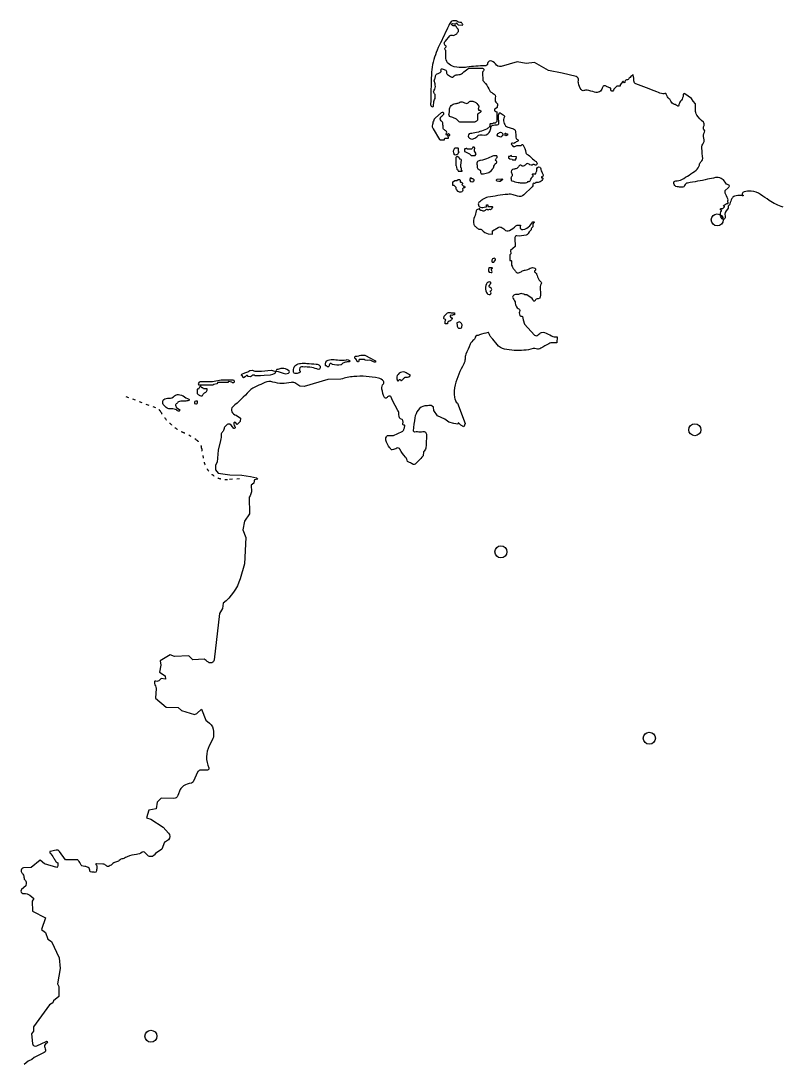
# Model space of a CAD drawing. Header units: millimetres. Extents: x 1122373 to 1129108, y 37022 to 45698.
# Drawn here: x 1122483 to 1125630, y 41380 to 45698 of the extents above; entities that cross this region are included whole.
import ezdxf

# ---------------------------------------------------------------- set-up
doc = ezdxf.new("R2010")
doc.units = ezdxf.units.MM
doc.linetypes.add('ACAD_ISO03W100', pattern=[30, 12, -18])
doc.layers.add('city', color=250, linetype='Continuous')

msp = doc.modelspace()

# ---------------------------------------------------------------- linework, layer by layer
at = {"color": 5}
msp.add_lwpolyline([(1125646.3, 44924.8, -0.065272), (1125588.5, 44953.5, 0.000749), (1125552.3, 44977.6, 0.118775), (1125513.8, 44991.8, 0.104491), (1125483.9, 44989, 0.273767), (1125476.2, 44980.5, 0.413404), (1125479.5, 44975.6, -1.155922), (1125478.2, 44972, 0.112278), (1125472.1, 44973.6, 0.076583), (1125444.8, 44970.7, 0.216533), (1125433.3, 44961.3, 0.053326), (1125425.2, 44939, -0.181339), (1125420.9, 44932.7, 0.307447), (1125418.2, 44925.6, -0.289511), (1125415.1, 44916.8, 0.28763), (1125405.1, 44888, -0.25198), (1125401.5, 44875, -0.340935), (1125396.8, 44874.3, -0.230906), (1125386.2, 44889.4, -0.178902), (1125390.4, 44910.5, 0.599366), (1125388.5, 44913.8, -0.722132), (1125386.6, 44919, -0.269445), (1125392.3, 44919.9, 0.378714), (1125398.9, 44922.3, -0.088865), (1125402.3, 44926.5, 0.636131), (1125401.5, 44929.1, -0.781547), (1125401.1, 44934.1, 0.078445), (1125410.2, 44938.9, -0.211047), (1125415.9, 44940.3, 0.686516), (1125417.6, 44943.1, -0.301237), (1125417.1, 44951.7, 0.273853), (1125417, 44960.4, -0.051072), (1125405.8, 44983.8, -0.18393), (1125406, 44994.2), (1125418.6, 45006, 0.081092), (1125422.7, 45011.4, 0.482846), (1125420.2, 45017.1, -0.205708), (1125405.3, 45028.9, 0.326331), (1125365.3, 45047.9, 0.007696), (1125332.3, 45041.1, -0.015899), (1125249.7, 45025.5, 0.277425), (1125237.5, 45015.4, -0.330021), (1125226.9, 45008.1, -0.024724), (1125206.4, 45009.9, -0.336221), (1125192.1, 45024.2, -0.195373), (1125193.9, 45031.4, -0.252806), (1125200.2, 45034.4, 0.142781), (1125226, 45040.4, 0.032168), (1125285.3, 45079, 0.187248), (1125298.5, 45100.1, -0.13211), (1125305, 45113.5, -0.01705), (1125309.2, 45118, 0.2204), (1125312.4, 45126.7, 0.00445), (1125308.4, 45169.2, -0.188713), (1125313, 45186.1, 0.246149), (1125317.1, 45211.4, -0.222775), (1125320.1, 45236.5, 0.394719), (1125318.2, 45245.7, -0.271302), (1125315.1, 45252.7, -0.077564), (1125318.2, 45264.3, 0.333452), (1125315.2, 45277.6, -0.066102), (1125288.1, 45307.6, -0.170011), (1125282.5, 45328.2, 0.043656), (1125282.1, 45354), (1125272.2, 45365.4), (1125266.5, 45375.4), (1125237.9, 45395.4, 0.650452), (1125231.5, 45391.5, -0.150952), (1125229.1, 45378.2, -0.045461), (1125217.7, 45360.2, 0.154628), (1125213.1, 45347.4, -0.615613), (1125208.1, 45345.1, 0.101684), (1125195.3, 45351.7, -0.238753), (1125180.3, 45365.5, 0.12612), (1125173.8, 45374.8, -0.151219), (1125161.4, 45394.4, 0.505325), (1125155.4, 45396.8, -0.196323), (1125147.2, 45395.4, -0.044434), (1125122.2, 45403.1, 0.01078), (1125035.2, 45436.8, -0.318243), (1125026.8, 45448.8, 0.058434), (1125024.2, 45472.9, 0.543151), (1125021.9, 45473.8, 0.065977), (1125007.7, 45459.8, -0.183719), (1124996.8, 45453.2, 0.206525), (1124990, 45448.7, 0.249226), (1124989.7, 45445.7, -1.376104), (1124983.9, 45445.2, 0.933548), (1124981.4, 45445.9), (1124969.6, 45432.7), (1124969.6, 45426.6), (1124955.8, 45426.6), (1124943.8, 45414.6), (1124942.6, 45410, -0.965952), (1124931.7, 45412.5, 0.424797), (1124925.8, 45421, -0.127135), (1124913.7, 45426.3, 0.553743), (1124895.2, 45419.5, -0.453209), (1124863.8, 45402.1, 0.045179), (1124832.3, 45410.1, 0.127255), (1124818.8, 45408.9, -0.361843), (1124808.1, 45412.8, -0.070764), (1124796.8, 45440.5, -0.13937), (1124797.1, 45450.6, 0.470178), (1124786.9, 45466.7), (1124729.6, 45481.5), (1124672.2, 45491.6), (1124614.1, 45525.2), (1124580, 45521.9), (1124542.7, 45528.5), (1124476, 45509.2, -0.355577), (1124451.9, 45519.4, 0.288375), (1124430.8, 45531.6, 0.372393), (1124419.9, 45521.4, -0.386702), (1124408.5, 45511.3, 0.043459), (1124333.9, 45505.7, -0.02704), (1124322.3, 45504.5, -0.07049), (1124281.5, 45508, -0.152881), (1124253.8, 45524.4, -0.219728), (1124246.1, 45548.9, 0.070855), (1124245.7, 45575.4, 0.166925), (1124244.1, 45578.5, -0.539748), (1124245.9, 45588.6, 0.639889), (1124246.1, 45594.9, -0.590696), (1124245.2, 45614), (1124262.3, 45635.3, -0.322337), (1124272.4, 45638.1, 0.185737), (1124281.2, 45638.2, 0.18401), (1124298.6, 45654.3, 0.300803), (1124297.4, 45663.9, -0.021648), (1124288.2, 45675.7, 0.328927), (1124283.3, 45677.3, -0.341818), (1124271.1, 45681.6, -0.660973), (1124274.7, 45686.9, 0.052453), (1124287.2, 45685.8, 0.380576), (1124289.4, 45687.8, -0.906978), (1124293.2, 45687.8, 0.266601), (1124297.2, 45682.1), (1124314.3, 45680.6, 0.770124), (1124315.7, 45684.5, -0.209895), (1124312.9, 45689.1, 0.387139), (1124310.3, 45691.2, -0.08189), (1124299.6, 45692.5, -0.105906), (1124292, 45696.6, 0.165927), (1124288, 45698.2), (1124275.6, 45698, 0.217071), (1124268.9, 45694.9, 0.065674), (1124258.5, 45678.7, -0.002646), (1124219.3, 45596.5, 0.05741), (1124191.5, 45516.8, 0.049811), (1124186.3, 45474.3, -0.002147), (1124183, 45351.1, 0.432285), (1124192.4, 45341.7, 0.327994), (1124195.4, 45344), (1124196.5, 45363.1, -0.155784), (1124199.9, 45372.1, 0.156449), (1124202.8, 45379.5, 0.057045), (1124202, 45392.1, 0.176659), (1124200, 45395.5, -0.105326), (1124196, 45400.6, -0.266739), (1124196.5, 45407, 0.055105), (1124200.4, 45414.5, 0.160336), (1124201.6, 45437.9, 0.035593), (1124200.2, 45441.9, -0.214953), (1124200.4, 45457.2, 0.082582), (1124203.8, 45469.6, -0.291786), (1124211.1, 45478.6, 0.05139), (1124217.9, 45481.7, -0.021593), (1124223, 45484.4, 0.414711), (1124226.1, 45493.4, -0.635156), (1124230.8, 45499.1, -0.054693), (1124238.9, 45496.1, 0.013519), (1124245.8, 45492.9, -0.336092), (1124248.6, 45488, 0.256777), (1124253.3, 45475.6, 0.075857), (1124270.8, 45464.9, 0.342405), (1124278, 45466.8, -0.12334), (1124285.5, 45472.9, -0.118325), (1124294.6, 45474.7, 0.182751), (1124315.4, 45481.6, 0.001304), (1124337.5, 45499.6, -0.192136), (1124345.6, 45502.2, 0.034159), (1124398.2, 45502, -0.759507), (1124402.1, 45490.9, 0.285389), (1124399.1, 45483.9), (1124399.9, 45451.2), (1124411.4, 45437.6, -0.086114), (1124428.5, 45408.1, 0.155686), (1124431.9, 45403.8, 0.037462), (1124443.3, 45397.2, -0.356978), (1124451.6, 45379.4, 0.129762), (1124451.7, 45364.4, 0.189585), (1124456.5, 45358.1, -0.333293), (1124460.7, 45347.3, 0.054556), (1124459.3, 45338.6), (1124449.9, 45331.5, 0.531863), (1124450.2, 45325.3, 0.000168), (1124458.3, 45320.4), (1124457.9, 45280.1), (1124450.5, 45274.4, -0.226513), (1124445.5, 45273.3, 0.298558), (1124441.4, 45271.8, -0.258834), (1124439.4, 45270.9, -0.001748), (1124432.2, 45271.5, 0.48032), (1124429.4, 45268.6, -0.213861), (1124426, 45257.4, -0.105835), (1124415, 45249.1, -0.067145), (1124360.2, 45232, -0.043219), (1124348.9, 45231.1, 0.607227), (1124340.7, 45215.5, 0.372485), (1124363, 45209.8, 0.074358), (1124378.5, 45220.6, -0.260885), (1124397.3, 45225.4, 0.296054), (1124426.5, 45234.9, 0.166789), (1124432.7, 45251.8, -0.330126), (1124443.7, 45266.1, -0.12534), (1124456.5, 45266.4, 0.457941), (1124466.8, 45274, 0.081516), (1124466, 45282.8, -0.147917), (1124467.4, 45314.2, -0.420789), (1124472.1, 45316.4), (1124488.3, 45305, -0.414044), (1124489.3, 45299.4, 0.090423), (1124487.2, 45294.9, 0.151294), (1124488.3, 45272.7, 0.22178), (1124503.9, 45257.1, 0.046076), (1124523, 45252.1, -0.321782), (1124535.1, 45239.9, -0.044357), (1124536.8, 45215.9, 0.258015), (1124541.6, 45206.9, 0.05664), (1124544.8, 45205.3, -0.658484), (1124545.2, 45199.4, 0.044453), (1124532.9, 45191.9, -0.283116), (1124522.7, 45191, 0.838426), (1124518.8, 45185.8, -0.0404), (1124524.6, 45178.6, 0.419591), (1124532.1, 45177.3, -0.177136), (1124545, 45180.7, 0.059401), (1124558.5, 45181.1, 0.281025), (1124562.3, 45184.3, -0.613732), (1124565.7, 45184.8, -0.128513), (1124578.3, 45151.2, 0.256872), (1124582.7, 45144.8, -0.087318), (1124602.2, 45130.3, 0.057878), (1124620.9, 45114.8, -0.381468), (1124624, 45103, -0.509524), (1124615.4, 45101.6, 0.365998), (1124609.2, 45102.1, -0.370406), (1124591.7, 45103.6, 0.47323), (1124577.8, 45102.4, -0.186258), (1124568, 45095.7, -0.253469), (1124560, 45097.8, 0.499), (1124549.8, 45096.1, -0.146453), (1124540.5, 45086.4, -0.114099), (1124527.9, 45082.8, 0.531793), (1124518.8, 45067.5, -0.024896), (1124521.4, 45061.2, -0.3369), (1124518, 45050.3, 0.271464), (1124516.6, 45047.2, -0.019902), (1124517.1, 45038.5, 0.323469), (1124520.1, 45034.5, 0.025734), (1124546.8, 45027.9, 0.04777), (1124563.2, 45026.2, 0.035383), (1124582.3, 45027.5, 0.28688), (1124586.6, 45031.1, -0.434415), (1124589.6, 45032.5, 0.462881), (1124598, 45036.9, -0.162393), (1124608.4, 45054.2, 0.539439), (1124607.9, 45058.5, -0.898404), (1124610, 45064.3, 0.074671), (1124618.3, 45063.5, 0.417421), (1124620, 45065.5, -0.198916), (1124623.5, 45075.8, 0.249213), (1124624.6, 45080.8, -0.602423), (1124636.4, 45091.7, -0.250316), (1124639.2, 45088.8, -0.006722), (1124641, 45081.1, 0.044075), (1124644.1, 45071.4, 0.0567), (1124647.5, 45065.4, -0.244575), (1124649.2, 45053.7, -0.344818), (1124645.5, 45051.3, 1.282515), (1124646.3, 45046.4, -0.673237), (1124649.4, 45043.3, -0.170115), (1124638.2, 45030.9, -0.152661), (1124621.4, 45027.5, 0.331146), (1124617.9, 45025.5, -0.41981), (1124614.2, 45024, 0.640464), (1124607.4, 45018, -0.30374), (1124605, 45010.3), (1124570.2, 44976.3, -0.296661), (1124544.2, 44971.1, 0.035957), (1124525.3, 44977.1, 0.086638), (1124503.1, 44978.5, 0.01761), (1124421.1, 44966.6, 0.11739), (1124399.2, 44957, 0.003825), (1124383.8, 44945.2, 0.256739), (1124381.2, 44939.2), (1124382.7, 44929.7), (1124386.6, 44927.4, 0.21012), (1124404.8, 44925.4), (1124414.8, 44927.4), (1124415.4, 44934.9), (1124421, 44934.9), (1124421, 44928.8), (1124437, 44928.8, -0.564808), (1124439.8, 44924.1, -0.030685), (1124435.7, 44917.4, -0.389575), (1124427.5, 44915.6, 0.412474), (1124424, 44914.6, -0.453196), (1124420.7, 44914, 0.433478), (1124409.7, 44912.3, -0.40404), (1124398, 44909.8, 0.129416), (1124391.1, 44912, -0.438705), (1124387.7, 44916, 0.588072), (1124384.6, 44918.3), (1124375.7, 44914.3, 0.254122), (1124372.3, 44909.8, -0.066546), (1124365.3, 44885.5, 0.172769), (1124363, 44854, 0.167754), (1124369.3, 44844.9, -0.037721), (1124380.7, 44835.1, 0.299654), (1124384.9, 44834.2, -0.331183), (1124396.1, 44831.2, 0.175028), (1124422.4, 44814.9), (1124439.9, 44813.9), (1124439.9, 44827.8), (1124463.5, 44841.5, -0.239463), (1124476, 44842.1, -0.097464), (1124489.5, 44832.7, 0.331227), (1124510.5, 44829.2, 0.06842), (1124537.2, 44847.8, -0.243697), (1124549.3, 44851.2, 0.067825), (1124556.1, 44850.7), (1124554.9, 44843.6, 0.516925), (1124566.4, 44832.2, 0.180188), (1124594.6, 44848.6), (1124608, 44864.3, -1.120478), (1124611.9, 44860.1, 0.041155), (1124609.2, 44857.7, 0.200925), (1124607.9, 44854.4), (1124607.6, 44843.3), (1124601.5, 44838.2, 0.272619), (1124600, 44833.7, -0.147277), (1124599.5, 44829.4), (1124591.9, 44823.3), (1124588.7, 44816.8, -0.206531), (1124580.1, 44809.6, -0.101907), (1124541.4, 44806.3, 0.40913), (1124532.8, 44799.6), (1124532.3, 44782.9, 0.236086), (1124533.8, 44779.6), (1124534.1, 44762.3), (1124514.2, 44745.6), (1124515.5, 44731.5), (1124511.3, 44727.9), (1124511.3, 44705.6, 0.581088), (1124514, 44704.1, -0.273958), (1124518.1, 44704.1, -0.3275), (1124519.3, 44701.3, 0.159959), (1124521.1, 44680.4, 0.074053), (1124528.6, 44668.2, -0.027867), (1124537.1, 44656.9, 0.321113), (1124547.7, 44652.9, 0.089393), (1124561.9, 44659.6, -0.133424), (1124576.1, 44664.8, 0.131868), (1124596.5, 44672.2, -0.315532), (1124616.3, 44672.2, -0.317036), (1124618.8, 44665.3, -0.250356), (1124616.7, 44663.2, 0.643276), (1124616, 44656.1, -0.181269), (1124623.2, 44647.1, 0.043116), (1124632.4, 44625.6, 0.110094), (1124639.9, 44617, -0.448466), (1124640.9, 44605.1, 0.205663), (1124638, 44596.9), (1124639.3, 44560), (1124635.8, 44547.9), (1124629.5, 44545.1), (1124625.3, 44545.4, 0.342695), (1124619, 44541.3, -0.0976), (1124616.1, 44536.2, -0.678585), (1124608.9, 44538.8, 0.220123), (1124605.3, 44546), (1124583.2, 44561.2), (1124574.5, 44561.7), (1124570.1, 44564.8), (1124563.7, 44566.5, 0.162555), (1124555, 44566, -0.104502), (1124539.3, 44563.2, 0.226028), (1124525.7, 44557.2, 0.373745), (1124525.7, 44546.7, -0.144882), (1124534.7, 44527, 0.139291), (1124542.9, 44508.4, 0.124905), (1124549.7, 44503.4, -0.399401), (1124552.8, 44496.6, 0.171819), (1124553.1, 44476.6, 0.376553), (1124558.3, 44473.7, -0.200315), (1124564.2, 44472.7), (1124567.9, 44458.5), (1124572.6, 44440.6), (1124614.4, 44395, 0.46005), (1124629.3, 44395.5, -0.143456), (1124643.8, 44405.7, -0.175133), (1124655.7, 44405.4, -0.032525), (1124685.1, 44391.9, 0.14963), (1124708.2, 44387.2), (1124706.6, 44362.8), (1124691.2, 44363.1, 0.117119), (1124673.3, 44359.1, 0.039542), (1124641.1, 44340.3, -0.251919), (1124621.2, 44338, 0.16168), (1124609, 44338.7, -0.043864), (1124570.2, 44331.8, -0.075982), (1124489.7, 44337.1, -0.172895), (1124459.2, 44356.2, 0.014729), (1124435, 44384.9, -0.041609), (1124430.7, 44390.7, -0.081723), (1124425.2, 44403.6, 0.412949), (1124421.7, 44405.8, 0.02573), (1124385.9, 44395.4, -0.064293), (1124374.5, 44393, 0.390563), (1124368.7, 44386.7, -0.234649), (1124363.2, 44375.9, 0.122146), (1124347.6, 44356.7, 0.016984), (1124329.9, 44315.3, 0.090514), (1124326.1, 44295.7, -0.126319), (1124320.6, 44275.1, 0.059633), (1124284.8, 44189.2, 0.109986), (1124281.9, 44136.8, 0.152432), (1124294.4, 44112), (1124327.3, 44028.2), (1124320.4, 44014.4), (1124309, 44022), (1124300.6, 44030.3), (1124297.2, 44031.7), (1124295.6, 44025.7), (1124280, 44028.4), (1124258.6, 44034.2), (1124241.8, 44046.3), (1124211.6, 44060.4), (1124196, 44082.2), (1124194.9, 44095.4), (1124189, 44100.4, 0.19835), (1124181.4, 44102.8, 0.002251), (1124159.8, 44100.9, 0.219335), (1124130.9, 44084.2, 0.116165), (1124118, 44052.2, 0.01421), (1124111.3, 43998.5, 0.547218), (1124117, 43994, -0.128291), (1124129.3, 43995, 0.08737), (1124150.6, 43995, -0.473512), (1124166.4, 43981.4, -0.019306), (1124162.9, 43926, -0.229417), (1124153.4, 43910.5), (1124152.8, 43893.9), (1124146.1, 43888.3), (1124142.9, 43882.6), (1124122.2, 43861.8, -0.374502), (1124107.2, 43860.7, 0.090754), (1124092.3, 43868.2, -0.300256), (1124085.9, 43875.7, 0.166159), (1124079.3, 43889.3, -0.077788), (1124056.1, 43921.4, 0.406982), (1124043.1, 43925.8, -0.048079), (1124024.3, 43919, -0.34343), (1124017.9, 43921.8, 0.06187), (1124014.3, 43926.7, -0.142308), (1123997.8, 43959.7, -0.218508), (1124002, 43976.4, -0.248363), (1124007.6, 43978.8, 0.042607), (1124028.6, 43978.9), (1124064.9, 43995.4, 0.231494), (1124072.5, 44004.5, -0.041124), (1124076.6, 44017, 0.568244), (1124073.6, 44021.2, -0.487637), (1124068.3, 44026.8, 0.074064), (1124068.3, 44040.4, 0.283084), (1124064.5, 44044.9, -0.349017), (1124051.7, 44064.4, 0.160798), (1124047.7, 44081.8), (1124025.2, 44123), (1124019.4, 44137.6, 0.422945), (1124010.2, 44141.4, 0.098416), (1124000.3, 44134.6, -0.528452), (1123991.8, 44136.1, -0.062722), (1123981, 44171.2, -0.230334), (1123987.2, 44192.8, 0.365932), (1123987.5, 44203.4, 0.173172), (1123966.6, 44216.4, 0.07591), (1123864.4, 44222.8, 0.052055), (1123810.9, 44212.3), (1123757, 44210.9), (1123658.5, 44182.3), (1123641, 44182.6), (1123619.2, 44196.3, 0.206981), (1123604.6, 44198.5, -0.140946), (1123528.6, 44200.4, 0.189653), (1123495.3, 44198, -0.016348), (1123462.6, 44183.7, 0.109251), (1123430.7, 44162, -0.031139), (1123362.2, 44097.9, 0.356235), (1123358.1, 44077.2, 0.212675), (1123376.7, 44062.7), (1123394, 44050.8), (1123393.5, 44036.6), (1123379.8, 44024.5), (1123373.5, 44032, 0.593543), (1123367.1, 44030.7, 0.217087), (1123368.5, 44019.7, -0.065112), (1123371.5, 44012.9, -0.565143), (1123366.3, 44007.2), (1123354.9, 44021.6, 0.241963), (1123344.8, 44026.2, 0.156388), (1123339.2, 44024, 0.057075), (1123328, 44012.9, 0.163321), (1123326.3, 44008.2, -0.119563), (1123323.9, 43999.3, -0.085615), (1123314.9, 43988, 0.274497), (1123313.5, 43983.5, -0.171501), (1123310.7, 43957.9), (1123301.2, 43917.7), (1123296.8, 43867.9), (1123290.4, 43854.9), (1123290.4, 43836.4), (1123301.7, 43823), (1123349.7, 43815.5), (1123400.1, 43814.4), (1123436.4, 43808), (1123460.6, 43803), (1123466.7, 43797.9), (1123453, 43794.2), (1123450.7, 43790.9), (1123449.6, 43781.2), (1123438.5, 43771.9), (1123439.9, 43745.5), (1123434.9, 43728.2), (1123430.4, 43722.9), (1123431.9, 43654), (1123410.2, 43623.1), (1123403.9, 43587.6), (1123415.8, 43555), (1123410.9, 43445.7), (1123392.6, 43384.7, -0.159557), (1123322.2, 43283.5), (1123319, 43261.2), (1123306.9, 43240.1), (1123284.8, 43048.2, -0.595208), (1123260.8, 43038.5, 0.044771), (1123242.8, 43050.8), (1123196.7, 43048.3), (1123180.1, 43064.8), (1123120.1, 43062.2), (1123102, 43068.3), (1123060.7, 43044.4), (1123063.6, 43026.6), (1123058.5, 42997.5), (1123081.6, 42981.4), (1123082.7, 42968.2), (1123064.8, 42971.3), (1123058.3, 42963.6, -0.325763), (1123042.6, 42959.7, 0.561503), (1123037.3, 42955.8, 0.094222), (1123043.1, 42935.2, -0.170873), (1123043.8, 42930), (1123041.8, 42889.2), (1123086, 42852.1), (1123135, 42850.1), (1123149.7, 42837.6), (1123202.7, 42821.1), (1123213.4, 42825), (1123231.8, 42843.3), (1123250.9, 42798.2), (1123265.9, 42785.6, -0.218841), (1123282.3, 42750.9), (1123282.3, 42731.7, -0.153557), (1123278.1, 42718.3), (1123264.7, 42691.8, 0.228431), (1123262.8, 42600.5, -0.525861), (1123257.1, 42590.9), (1123229.4, 42590.6, 0.233166), (1123217.7, 42584.7), (1123197.9, 42542.6, -0.253262), (1123190.4, 42537.1, 0.105512), (1123158.1, 42525.3, 0.14053), (1123144.3, 42509.9), (1123134.8, 42485.2, -0.321897), (1123117.3, 42473.6), (1123065.6, 42474.3), (1123048.7, 42457.3), (1123043.8, 42430.4), (1123013.7, 42425.1), (1123004.8, 42393), (1123022.1, 42386.8), (1123073, 42354), (1123095, 42329.8, -0.379783), (1123095.3, 42302.3, -0.148524), (1123078.4, 42291.6), (1123067.7, 42263.3), (1123042, 42245.3), (1123035.3, 42237.9, -0.471393), (1123007.1, 42239.3, 0.081072), (1122995.6, 42250.3, 0.32171), (1122986.3, 42250.1, -0.140346), (1122962.1, 42241, 0.085553), (1122924.4, 42231.3, 0.021309), (1122910, 42224, -0.168955), (1122901.3, 42222.5, 0.288559), (1122894.2, 42219.5, -0.218088), (1122879.1, 42210.5, 0.17839), (1122865.1, 42203.6, -0.100264), (1122849.3, 42192.6, -0.301431), (1122837.3, 42194.7, 0.178026), (1122823, 42200.9), (1122796.5, 42202.9, 0.633186), (1122794.5, 42199.2, -0.177627), (1122798.2, 42185.5, -0.037943), (1122795.6, 42170, -0.37068), (1122791.2, 42166.9, 0.001849), (1122772.3, 42168.5, -0.409634), (1122769.5, 42171.8, 0.257602), (1122762.6, 42186.5, 0.156152), (1122748.2, 42191.3, -0.095825), (1122736, 42193.8, -0.198885), (1122732.6, 42197.2, 0.07479), (1122721, 42216.5, 0.251034), (1122715.5, 42218.7), (1122667.4, 42219.5), (1122643.7, 42253.3, 0.298002), (1122628.7, 42259.3, 0.019747), (1122605, 42253.6, 0.566906), (1122603.5, 42248, -0.067604), (1122618.8, 42227.1, 0.004508), (1122626.4, 42213.5, 0.173554), (1122633, 42207.9, -0.313963), (1122636.7, 42202.4, -0.134274), (1122632.3, 42186.9), (1122580.4, 42201.8), (1122562.5, 42216.9), (1122526.1, 42186.4), (1122494, 42185.3, 0.533564), (1122484.6, 42170.2, 0.054187), (1122490.8, 42159.5, -0.174393), (1122495.9, 42142.7, 0.238298), (1122499, 42135.9, -0.245343), (1122504.8, 42122.2), (1122503.4, 42111), (1122486, 42096.4, 0.473731), (1122486.2, 42081.6, 0.193777), (1122495, 42078.9, -0.187315), (1122520.6, 42071.6), (1122536, 42058.8), (1122529.8, 42048), (1122530.5, 42006.2), (1122585.5, 41977.6), (1122568, 41929.7), (1122584.4, 41916.8), (1122594.4, 41889.4), (1122610.3, 41880.1), (1122641.6, 41813), (1122646.5, 41768.1), (1122634.7, 41704.6), (1122641, 41693.6), (1122641, 41652.4), (1122618.7, 41633.5), (1122615, 41625.4), (1122601.1, 41617.4), (1122535, 41526.2), (1122535, 41507.9), (1122527.1, 41496.6), (1122531.1, 41456.5, 0.552413), (1122548.8, 41447.8), (1122587.4, 41465.8, -1.054484), (1122590.3, 41458.7, 0.326299), (1122580.7, 41445, 0.15355), (1122583.9, 41435.5, -0.477632), (1122579.8, 41420.3), (1122538.1, 41398.9), (1122527.9, 41390.8), (1122513.3, 41384), (1122496.2, 41369.7)], format="xyb", dxfattribs=at)
for points in [[(1124301.7, 45279.5), (1124296.5, 45285.2, 0.112226), (1124285.1, 45293.2, 0.018231), (1124266.1, 45300.1, -0.412527), (1124259.6, 45312.6, 0.085147), (1124261.7, 45327.5, -0.188479), (1124268.5, 45346.8, -0.21552), (1124286.6, 45355.2, 0.126846), (1124299.9, 45358.8, -0.216431), (1124318.9, 45360.5, -0.005318), (1124329.9, 45356.5, 0.34797), (1124340.6, 45359.9, -0.230366), (1124350.6, 45365.7, -0.146769), (1124365.3, 45362.5, -0.139177), (1124383, 45344.7, -0.283071), (1124382.8, 45340.3, 0.16706), (1124381.1, 45333.9, 0.046106), (1124382, 45328.5, 0.446315), (1124384.1, 45327.4, -0.392779), (1124391.1, 45324.6, -0.3668), (1124389.2, 45317.9, -0.044636), (1124380.6, 45313.1, 0.289131), (1124377.4, 45308.4, 0.028083), (1124378, 45291, -0.261511), (1124374.1, 45282.4, -0.03973), (1124368.8, 45279.1, -0.132665), (1124363.3, 45277.9), (1124306.7, 45278, -0.138413), (1124301.7, 45279.5, -9.803706)], [(1124226.9, 45316.5), (1124203.6, 45295.8, 0.125542), (1124194.6, 45282.6, 0.066702), (1124190.3, 45262.5, 0.198759), (1124194.4, 45249.8), (1124220.5, 45206.2, 0.324598), (1124225.4, 45204.1, -0.107475), (1124238.8, 45204.2, 0.518533), (1124241.1, 45206.3, -0.295246), (1124243.3, 45211, -0.232523), (1124250.1, 45211.7, 0.17865), (1124256.3, 45211.7, 0.543148), (1124256.9, 45214.6, -0.356989), (1124256.3, 45220.9, -0.328817), (1124260.6, 45222.4, 0.788143), (1124262.5, 45225.7, 0.088137), (1124257.2, 45229.3, 0.552389), (1124253.9, 45227, -0.879673), (1124248.3, 45226.1, -0.234516), (1124249.5, 45232.8, 0.380808), (1124248.9, 45239.9, 0.056798), (1124238.6, 45247.6, -0.260067), (1124235.9, 45252.1, 0.019081), (1124235.5, 45258.6, 0.004851), (1124233.5, 45275.6, 0.204666), (1124231.1, 45279.7, -0.11725), (1124224.7, 45287.4, -0.398632), (1124229.5, 45303.4, 0.127331), (1124238, 45311.6, 0.504408), (1124235.5, 45317.7, 0.196762), (1124226.9, 45316.5, 1.218514)], [(1124439.9, 45137.2), (1124422.4, 45128.8, -0.075513), (1124390.7, 45119.1, 0.109718), (1124378, 45114.2, 0.271168), (1124375.2, 45108.5, -0.002603), (1124376.3, 45090.6, 0.215055), (1124379.4, 45084.9, 0.016335), (1124388.4, 45078.3, -0.351801), (1124390.4, 45071.6, 0.551201), (1124396.3, 45063.5, 0.054779), (1124419, 45067.5, 0.1718), (1124439.8, 45082.6, 0.081245), (1124446.2, 45096, -0.175114), (1124456, 45109.5, 0.650908), (1124454.6, 45117.3, -0.629333), (1124453.2, 45124, 0.166923), (1124459.8, 45134, 0.383062), (1124457.9, 45137.7, 0.126942), (1124449, 45138.7, 0.009308), (1124439.9, 45137.2, 0.992388)], [(1124308.6, 44988.3), (1124303, 44987.7), (1124297.7, 44990.8), (1124291, 44998.8, -0.217853), (1124289.4, 45004.6, 0.355692), (1124286.5, 45009.5), (1124280.6, 45014.8), (1124275.2, 45015.3), (1124275.4, 45030.2), (1124278.7, 45031.9), (1124283.6, 45036), (1124291.5, 45036.7), (1124297.7, 45040.2), (1124303.6, 45039.7), (1124306, 45037.7), (1124306, 45034.7), (1124306, 45030.4), (1124307.9, 45028.5), (1124311.7, 45028.5), (1124315.4, 45025.4), (1124315.4, 45022.6), (1124313.3, 45018.8), (1124316.6, 45014.8), (1124319.6, 45012.3), (1124323.2, 45012.3), (1124325.6, 45009.9), (1124325.1, 45006.9), (1124323.4, 45005.7), (1124319.7, 45005.7), (1124317.6, 45003), (1124315.8, 45001), (1124316.6, 44996.4), (1124315.9, 44991.9), (1124313, 44989.3), (1124308.6, 44988.3)], [(1124429.6, 44615.5), (1124425, 44615.1, 0.250885), (1124414.6, 44608, 0.201308), (1124412, 44578.5, 0.144441), (1124421.1, 44565, 0.293077), (1124430.6, 44563.9, 0.116212), (1124433.8, 44566.5, 0.38848), (1124433.2, 44573, -0.198133), (1124431.4, 44576.9, -0.348126), (1124432.8, 44578.7, 0.681106), (1124433.9, 44589.9, -0.064768), (1124427.5, 44594.3, -0.507537), (1124428.3, 44602.4, 0.288229), (1124429.9, 44605.5, -0.334593), (1124431.5, 44607.9, 0.446772), (1124433.4, 44612.9, 0.2477), (1124429.6, 44615.5, 0.954918)], [(1124239.4, 44472.8), (1124249.9, 44484.6, -0.305351), (1124264.9, 44488.5, 0.135385), (1124280.4, 44487.4, -0.535097), (1124282.6, 44485.1, 0.098951), (1124282.6, 44480.2, -0.653164), (1124280.4, 44478.6, 0.331294), (1124274.3, 44478, -0.286903), (1124267.9, 44476.9, 0.434985), (1124264.9, 44475.5, 0.301344), (1124266.8, 44468.4, 0.164548), (1124271.6, 44466.5, -0.429352), (1124272.5, 44465.4, -0.063301), (1124271.3, 44460.5, -0.123131), (1124268.8, 44456.8, -0.1342), (1124257.5, 44451.4, 0.476459), (1124254.2, 44445.3, -0.546243), (1124252, 44442.2, 0.052483), (1124245.1, 44441.7, -0.633721), (1124243.2, 44444.5), (1124244.2, 44454.1), (1124246.1, 44456.5), (1124244.7, 44459.5), (1124241.5, 44461), (1124238.2, 44463.3), (1124239.4, 44472.8)], [(1124301.8, 44449.8), (1124293.1, 44446, 0.470148), (1124291.9, 44441.7, -0.219477), (1124292.8, 44437.1, 0.265684), (1124295, 44428.6, -0.085358), (1124297.5, 44425.1, 0.356753), (1124301.4, 44423.2, -0.076757), (1124307.5, 44423.7, 0.401779), (1124312.6, 44428, -0.076757), (1124314.5, 44434.9, 0.215872), (1124314.4, 44437.8, 0.112061), (1124306.8, 44447.6, 0.139707), (1124301.8, 44449.8, 2.035123)], [(1123614.7, 44241), (1123614.5, 44251.9, -0.243378), (1123623.8, 44270.6, -0.145933), (1123643.8, 44277.8, -0.030185), (1123670.2, 44277.6, -0.005798), (1123708.3, 44274.6, -0.130196), (1123722.8, 44269.3, -0.320293), (1123725.2, 44262.6, 0.022771), (1123723.6, 44256.1, -0.407506), (1123718.3, 44252.4, -0.049412), (1123710.7, 44254.4, 0.057814), (1123682.5, 44261.5, 0.040207), (1123658.2, 44262.6, -0.04042), (1123648.1, 44263.2, 0.339173), (1123640.4, 44258.7, 0.109773), (1123638.7, 44249.2, 0.282431), (1123640.2, 44246.9, -0.527399), (1123641.2, 44241.5, -0.098589), (1123633.8, 44236.7, -0.094376), (1123625.3, 44235, -0.134299), (1123617.2, 44237.1, -0.237067), (1123614.7, 44241, -3.021281)], [(1123747.5, 44269.3), (1123747.6, 44278.9, -0.159), (1123749, 44283.1, -0.23598), (1123769.9, 44293.7, -0.039008), (1123796.2, 44291.8, 0.088936), (1123833.5, 44292.8, -0.232132), (1123846.9, 44289.4, -0.57243), (1123846, 44284.2, -0.107869), (1123840.3, 44283.4, 0.090824), (1123826.2, 44281.9, 0.173897), (1123813.4, 44272.6, -0.219597), (1123810.7, 44271, -0.087186), (1123776.4, 44273.2, -0.136527), (1123772.4, 44275.4, 0.573795), (1123763, 44272.9, 0.046337), (1123762, 44267.4, -0.270813), (1123759.3, 44263.6, -0.253837), (1123755, 44263.8, -0.11148), (1123752.3, 44266.5, 0.363949), (1123749.8, 44267.4, -0.501438), (1123747.5, 44269.3, -1)], [(1123593.6, 44248.4), (1123587.2, 44252.2, 0.19513), (1123561.3, 44256, 0.011124), (1123545.3, 44251.7, 0.767142), (1123545.4, 44244.7, -0.005107), (1123563.5, 44240.1, -0.044339), (1123571.4, 44237.2, 0.222405), (1123594, 44237.2, 0.660346), (1123593.6, 44248.4, 1.216725)], [(1124086.2, 44235.1, 0.518532), (1124045, 44226.8, 0.175427), (1124043.8, 44209.1, 0.198577), (1124047.1, 44205, 0.403846), (1124050.8, 44206, 0.027921), (1124052.3, 44208.8, -0.641738), (1124057.9, 44208.8, 0.524785), (1124064.4, 44207.6, 0.01325), (1124072.9, 44216.7, -0.249917), (1124084, 44220.8, 0.200826), (1124097.4, 44224.4, 0.604301), (1124096.3, 44230.5, -0.047634), (1124086.2, 44235.1, 3.286366)], [(1123213.8, 44168.8), (1123214.3, 44154.5, 0.211619), (1123216, 44151, 0.055564), (1123226, 44144.3, 0.16738), (1123234.8, 44143, 0.184225), (1123236.4, 44143.9, 0.067499), (1123239.5, 44149.3, -0.184179), (1123244.8, 44155, 0.122582), (1123255.2, 44163.7, 0.23147), (1123256.4, 44170.6, 0.271191), (1123254.7, 44172.3), (1123243.8, 44171.6, -0.307601), (1123238.8, 44174.6, 0.280199), (1123235.3, 44176.9, -0.314685), (1123231.3, 44179.9, 0.470459), (1123226.8, 44181.7, 0.18218), (1123224, 44178.4, -0.042902), (1123221.4, 44172.9, -0.300262), (1123217.3, 44170.9, 0.50215), (1123213.8, 44168.8, 0.832398)], [(1123072.1, 44115.2), (1123072.1, 44120.7, -0.238308), (1123075.8, 44127.9, -0.188807), (1123096.2, 44133.4, 0.243935), (1123120.9, 44142.9, -0.269211), (1123136.7, 44148.1, 0.019672), (1123149.2, 44146, -0.141172), (1123155.9, 44143.1, 0.079726), (1123180.1, 44129, -0.710623), (1123179.9, 44123.7, -0.077533), (1123164, 44121.4, 0.049889), (1123140.6, 44119.3, 0.150845), (1123134.6, 44116.1, 0.011238), (1123125.8, 44106.9, 0.224745), (1123125.1, 44104.5, 0.036893), (1123126.8, 44097, 0.206453), (1123129.7, 44093.6), (1123140.5, 44086.4, -0.413327), (1123141.4, 44082, 0.030466), (1123139.9, 44079.4, -0.385179), (1123139, 44079, 0.050417), (1123137.5, 44079.4, 0), (1123132.2, 44080.3, -0.371623), (1123131.4, 44081.2, 0.292122), (1123129.2, 44084.7, 0.129727), (1123108.8, 44088.6, -0.052061), (1123096.4, 44089.1, -0.102779), (1123090, 44091.4, -0.118384), (1123073.8, 44107.5, -0.171724), (1123072.1, 44115.2, -1.498167)]]:
    msp.add_lwpolyline(points, format="xyb", close=True, dxfattribs=at)
for points in [[(1124480.2, 45220.9), (1124477.8, 45218.1), (1124474.7, 45216.3), (1124470.2, 45216.6), (1124466.1, 45218.2), (1124462.5, 45219.2), (1124462.5, 45219.2), (1124460.1, 45224), (1124460.7, 45227.5), (1124462.4, 45231.1), (1124466.4, 45231.8), (1124469.3, 45234.4), (1124473.2, 45236.2), (1124478.8, 45235.5), (1124479.9, 45232.4), (1124482.5, 45229.3), (1124483.5, 45225.7), (1124480.2, 45220.9)], [(1124492.2, 45222.9), (1124492.4, 45227.2), (1124492, 45231.8), (1124492, 45231.8), (1124495.3, 45232.2), (1124496.7, 45229.3), (1124499, 45229.3), (1124502.6, 45229), (1124502.3, 45224.7), (1124495.2, 45221.6), (1124492.2, 45222.9)], [(1124293.9, 45142.5), (1124289.6, 45141.8), (1124284.8, 45141.4), (1124281.5, 45144.1), (1124281.3, 45148.8), (1124279.2, 45149.7), (1124277.6, 45157.7), (1124279, 45163), (1124281.2, 45163), (1124282.1, 45168.1), (1124285.8, 45171.9), (1124292.4, 45171.3), (1124295.5, 45171.5), (1124297.7, 45169.9), (1124297, 45162.6), (1124297, 45156.8), (1124299.1, 45156.4), (1124301.2, 45153.5), (1124299.6, 45151.6), (1124296.9, 45150.9), (1124296.5, 45146.1), (1124295.4, 45143.7), (1124293.9, 45142.5)], [(1124356.1, 45168.1), (1124353.1, 45166), (1124345.6, 45165.9), (1124338.6, 45165.9), (1124336.4, 45166.5), (1124334.2, 45169.1), (1124330.6, 45169.1), (1124329.2, 45167.7), (1124325.4, 45167.5), (1124324.4, 45165.3), (1124323.9, 45160.3), (1124324, 45156.8), (1124327.5, 45154.3), (1124345.2, 45146.9), (1124349, 45142.4), (1124351.4, 45139.8), (1124358.9, 45139.2), (1124368.7, 45140), (1124371.6, 45146.1), (1124371.3, 45149.6), (1124368.5, 45153), (1124365, 45157.1), (1124365.7, 45163.3), (1124366.1, 45170.4), (1124364.2, 45174.2), (1124359, 45174.2), (1124356.5, 45171.4), (1124356.1, 45168.1)], [(1124288.5, 45131.4), (1124288.5, 45098.7), (1124289.7, 45097.3), (1124291.2, 45091.8), (1124292, 45082.5), (1124295.5, 45080.9), (1124297.6, 45075.3), (1124313.6, 45075.3), (1124314.8, 45076.7), (1124311.9, 45078.4), (1124311.9, 45087.7), (1124308.6, 45089.6), (1124308.6, 45099.4), (1124310.9, 45120.3), (1124309.6, 45123.1), (1124306.2, 45124.3), (1124303.6, 45128.3), (1124301.2, 45128.3), (1124300.4, 45132.9), (1124296.2, 45134), (1124290.8, 45134.5), (1124288.5, 45131.4)], [(1124538.9, 45134.8), (1124520.7, 45135.6), (1124517.7, 45139.1), (1124514.1, 45138.5), (1124513, 45135.6), (1124506.7, 45135), (1124505.8, 45129.8), (1124512.5, 45125.2), (1124521, 45124.5), (1124522.4, 45122.1), (1124537, 45122.1), (1124537, 45126.8), (1124539.8, 45129.1), (1124538.2, 45135.1)], [(1124347.1, 45044.6), (1124346.3, 45040.5), (1124346.3, 45036.6), (1124348.4, 45032.3), (1124355.7, 45031), (1124360.9, 45031.9), (1124361.4, 45034.6), (1124365.1, 45036), (1124364.6, 45038.2), (1124362, 45039.7), (1124360.9, 45042.2), (1124358.1, 45042.5), (1124354.5, 45042.7), (1124354.3, 45044.8), (1124352.1, 45046.4), (1124347.1, 45044.6)], [(1124457.9, 45033.8), (1124457.1, 45036.8), (1124458.3, 45041.3), (1124479.4, 45043.2), (1124482.2, 45042.2), (1124482, 45039.8), (1124478.6, 45038.8), (1124478.1, 45036.5), (1124474.6, 45035.9), (1124471.2, 45032.5), (1124466, 45032), (1124457.9, 45033.8)], [(1124447.9, 44713.6), (1124440.6, 44711.1), (1124437.2, 44705.8), (1124437.4, 44700.1), (1124438.5, 44697.7), (1124446, 44697.4), (1124449.4, 44702.5), (1124452.3, 44706.5), (1124452.5, 44709.4), (1124447.9, 44713.6), (1124447.9, 44713.6)], [(1124424.6, 44673.5), (1124423.5, 44667.1), (1124423.5, 44659.6), (1124426.9, 44655.6), (1124434.5, 44654.2), (1124437.1, 44654.6), (1124438.6, 44659.3), (1124435.4, 44663.8), (1124435.9, 44669.2), (1124441.1, 44672.9), (1124437, 44674.3), (1124431.7, 44673.4), (1124424.6, 44673.5)], [(1123878.5, 44285.9), (1123876, 44291.9), (1123872.6, 44296), (1123869.6, 44298), (1123869.2, 44299.7), (1123868.7, 44305), (1123870, 44307.3), (1123875, 44307.7), (1123878.8, 44307.4), (1123884.8, 44308.4), (1123888.3, 44310.5), (1123894, 44311), (1123901.1, 44311), (1123907.3, 44311.6), (1123910.2, 44311.1), (1123916.2, 44308.9), (1123928, 44302.1), (1123954, 44288.2), (1123954, 44288.2), (1123954, 44282.7), (1123949.8, 44282.3), (1123945.7, 44283.4), (1123940.8, 44287.3), (1123934.6, 44290), (1123928.1, 44290.5), (1123919.3, 44290.2), (1123911, 44290.6), (1123906.8, 44293.3), (1123901.1, 44294), (1123891.7, 44294.4), (1123886.7, 44294.1), (1123885.3, 44291.4), (1123885.2, 44288), (1123884.3, 44284.1), (1123880.7, 44283.8), (1123878.5, 44285.9)], [(1123400.3, 44233), (1123412.3, 44237.8), (1123425.1, 44242.4), (1123432.5, 44248.6), (1123443.3, 44248.8), (1123454, 44245.9), (1123481, 44245.9), (1123522.2, 44249.6), (1123536.3, 44245.8), (1123540.1, 44241.3), (1123536.8, 44235.7), (1123527.7, 44231.4), (1123517.4, 44229.1), (1123492.3, 44226.9), (1123477.9, 44225.6), (1123462.4, 44226.4), (1123455, 44226.4), (1123451.1, 44229.1), (1123443.9, 44228.2), (1123440.3, 44224.3), (1123435.6, 44222.5), (1123425.7, 44223.4), (1123424, 44228), (1123419.7, 44227.6), (1123413.7, 44221.3), (1123406.9, 44217.8), (1123403, 44221.3), (1123403.8, 44225.8), (1123400.6, 44226.7), (1123398.5, 44226.9), (1123399, 44229.3), (1123400.3, 44233)], [(1123230.6, 44202.8), (1123278, 44203), (1123314.3, 44209.4), (1123362, 44209.4), (1123366.2, 44207.7), (1123368, 44201.1), (1123366.4, 44196.7), (1123359.3, 44196.7), (1123357.7, 44200.4), (1123344.6, 44202.2), (1123341.7, 44198.7), (1123300, 44198.7), (1123296.2, 44192.2), (1123283.1, 44189.9), (1123279.6, 44187.9), (1123221, 44187.9), (1123219.7, 44192.8), (1123221.6, 44196.1), (1123224.6, 44199.5), (1123227.3, 44202.7), (1123230.6, 44202.8)], [(1123209.2, 44121.3), (1123205.2, 44119.4), (1123203, 44116.7), (1123203.5, 44113.6), (1123203.9, 44111.4), (1123208.4, 44110.2), (1123211.5, 44109.9), (1123214.3, 44110.7), (1123216.1, 44114.1), (1123216.4, 44117.9), (1123215.7, 44121.5), (1123209.2, 44121.3)]]:
    msp.add_lwpolyline(points, close=True, dxfattribs=at)
at = {"color": 5, "linetype": 'ACAD_ISO03W100'}
msp.add_lwpolyline([(1123390.8, 43798.4), (1123340, 43796.1, -0.357116), (1123243.6, 43867.8, -0.032704), (1123233.1, 43925.9, 0.20775), (1123215, 43957.2, 0.054542), (1123158, 43990.5, -0.161956), (1123062.9, 44077.4, 0.208404), (1123042.7, 44092.8), (1122907.8, 44143.8)], format="xyb", dxfattribs=at)
at = {"layer": 'city', "color": 18, "true_color": 0x000000}
for centre in [(1125373, 44872.6), (1125279.9, 44002.5), (1124475.2, 43496.3), (1125090.9, 42723.1), (1123022.7, 41487.3)]:
    msp.add_circle(centre, 25, dxfattribs=at)

doc.saveas('drawing.dxf')
